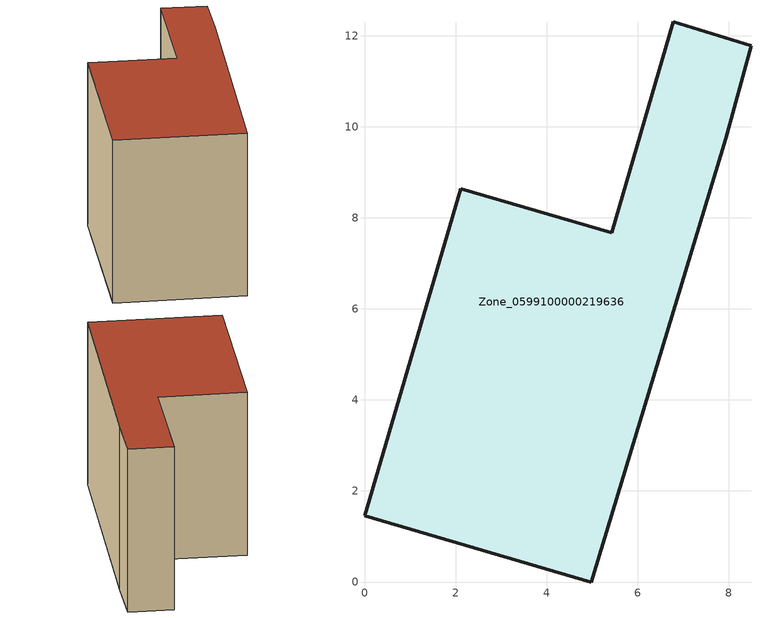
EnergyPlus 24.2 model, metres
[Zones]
Zone_0599100000219636
 floor ground (C_G): 0,1.45 2.11,8.64 5.43,7.67 6.78,12.3 8.49,11.78 7.93,9.74 4.98,0 z0
 wall outside (C_F): 2.11,8.64 0,1.45 4.98,0 7.93,9.74 8.49,11.78 6.78,12.3 5.43,7.67 2.11,8.64 z0:6.79
 roof outside (C_R): 6.78,12.3 5.43,7.67 2.11,8.64 0,1.45 4.98,0 7.93,9.74 8.49,11.78 z6.79
[BUILDING]
Pand.0599100000219636: North Axis=0; Terrain=City; Loads Convergence Tolerance Value=0.04; Temperature Convergence Tolerance Value=0.4; Solar Distribution=FullExterior; Maximum Number of Warmup Days=25; Minimum Number of Warmup Days=1
[Site:Location]
Rotterdam.The.Hague.AP_ZH_NLD Design_Conditions: Latitude=51.96; Longitude=4.45; Time Zone=1; Elevation=-4.5
[SITE:GROUNDTEMPERATURE:BUILDINGSURFACE]
18, 18, 18, 18, 18, 18, 18, 18, 18, 18, 18, 18
[MATERIAL] Thermal Absorptance=0.9; Solar Absorptance=0.7; Visible Absorptance=0.7
Name | Roughness | Thickness | Conductivity | Density | Specific Heat
G.TI.1946 | MediumSmooth | 0.15 | 1 | 540 | 1210
F.TI.1946 | Rough | 0.3 | 0.857143 | 1920 | 840
R.TI.1946 | MediumRough | 0.2 | 0.1 | 1500 | 1000
[CONSTRUCTION]
C_G: G.TI.1946
C_F: F.TI.1946
C_R: R.TI.1946
[ZONE]
Zone_0599100000219636: Type=1; Multiplier=1; Ceiling Height=Autocalculate; Volume=Autocalculate; Floor Area=autocalculate; Part of Total Floor Area=Yes
[ZONEINFILTRATION:DESIGNFLOWRATE]
Infil_Zone_0599100000219636: Zone or ZoneList or Space or SpaceList=Zone_0599100000219636; Schedule=AlwaysOn; Design Flow Rate Calculation Method=Flow/Area; Flow Rate per Floor Area=0.003; Constant Term Coefficient=1; Temperature Term Coefficient=0; Velocity Term Coefficient=0; Velocity Squared Term Coefficient=0
[HVACTEMPLATE:ZONE:IDEALLOADSAIRSYSTEM]
Zone_0599100000219636: Maximum Heating Supply Air Temperature=50; Minimum Cooling Supply Air Temperature=13; Maximum Heating Supply Air Humidity Ratio=0.0156; Minimum Cooling Supply Air Humidity Ratio=0.0077; Heating Limit=NoLimit; Cooling Limit=NoLimit; Dehumidification Control Type=ConstantSensibleHeatRatio; Cooling Sensible Heat Ratio=0.7; Dehumidification Setpoint=60; Humidification Control Type=None; Humidification Setpoint=30; Outdoor Air Method=None; Outdoor Air Flow Rate per Person=0.00944; Outdoor Air Flow Rate per Zone Floor Area=0; Outdoor Air Flow Rate per Zone=0; Demand Controlled Ventilation Type=None; Outdoor Air Economizer Type=NoEconomizer; Heat Recovery Type=None; Sensible Heat Recovery Effectiveness=0.7; Latent Heat Recovery Effectiveness=0.65
[ZONECONTROL:THERMOSTAT]
ThermostatControl_Zone_0599100000219636: Zone or ZoneList=Zone_0599100000219636; Control Type Schedule=DualSetpointControlType; Control 1=Thermostat_Zone_0599100000219636; Temperature Difference Between Cutout And Setpoint=0
[THERMOSTATSETPOINT:DUALSETPOINT]
Thermostat_Zone_0599100000219636: Heating Setpoint Temperature Schedule=HeatingSetpoint_Zone_0599100000219636; Cooling Setpoint Temperature Schedule=CoolingSetpoint_Zone_0599100000219636
[SCHEDULE:COMPACT]
HeatingSetpoint_Zone_0599100000219636: Through: 12/31, For: AllDays, Until: 24:00, 21
CoolingSetpoint_Zone_0599100000219636: Through: 12/31, For: AllDays, Until: 24:00, 24
DualSetpointControlType: Through: 12/31, For: AllDays, Until: 24:00, 4
AlwaysOn: Through: 12/31, For: AllDays, Until: 24:00, 1
